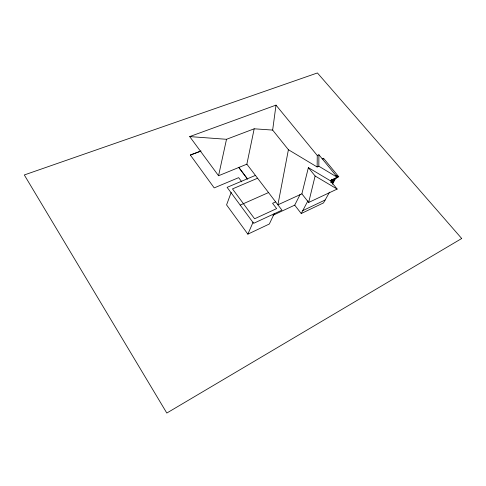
<?xml version="1.0" encoding="UTF-8"?>
<svg xmlns="http://www.w3.org/2000/svg" width="486" height="486" viewBox="0 0 486 486"><rect width="100%" height="100%" fill="white"/><g stroke="black" fill="none" stroke-linecap="round" stroke-linejoin="round"><path stroke-width="0.73" d="M318.834 166.224L318.901 154.767L317.255 155.471L317.139 166.971L318.834 166.224L337.551 177.481L330.389 180.762L308.373 167.634L301.885 193.835L277.901 204.831L288.405 149.718L272.652 130.078L276.005 105.128L189.704 136.59L218.56 175.744L246.864 164.177L254.184 128.802L272.652 130.078M218.56 175.744L226.506 139.294L254.184 128.802M301.885 193.835L308.671 202.462L315.11 175.999L308.373 167.634M190.348 155.04L200.912 151.061L190.348 155.04L214.205 187.9L238.669 177.639L241.749 181.813M323.233 159.208L323.555 158.284L338.754 176.77L331.154 180.257M231.202 192.383L226.573 204.898L247.86 234.155L269.341 224.003L274.414 213.299M247.86 234.155L253.133 222.126M272.932 215.298L294.716 205.141L300.178 194.37M294.716 205.141L301.223 213.536L307.936 200.827M332.327 181.928L334.082 178.781M331.47 179.468L332.867 181.181L333.208 180.926L332.272 179.79M330.96 182.274C333.171 180.719 333.949 181.679 331.179 182.548M332.254 182.851L332.965 181.576M332.151 183.83L335.31 178.168M332.442 184.164L335.96 177.87M329.544 192.158L323.512 202.899L301.223 213.536M302.76 210.626L325.146 199.995M308.671 202.462L337.156 189.078L330.389 180.762M332.867 181.181L331.738 179.346M331.033 182.147L332.904 181.284M331.094 182.438L333.123 181.551M275.659 201.89L272.579 203.294L276.631 208.615L254.597 218.785L232.49 188.908L257.586 178.228M240.206 205.116L268.533 192.559M322.169 158.879L323.555 158.284M255.423 175.391L227.108 187.347L253.637 223.341L281.965 210.159L246.864 164.177M189.704 136.59L226.506 139.294M335.698 175.385L338.754 176.77M315.11 175.999L337.156 189.078M288.405 149.718L317.139 166.971M318.901 154.767L337.551 177.481M276.005 105.128L317.255 155.471M331.543 179.34L333.025 181.108M247.52 178.994L238.936 167.634L247.502 179.036M461.7 238.505L166.807 413.045L24.3 174.96L317.413 72.955L461.7 238.505"/></g></svg>
